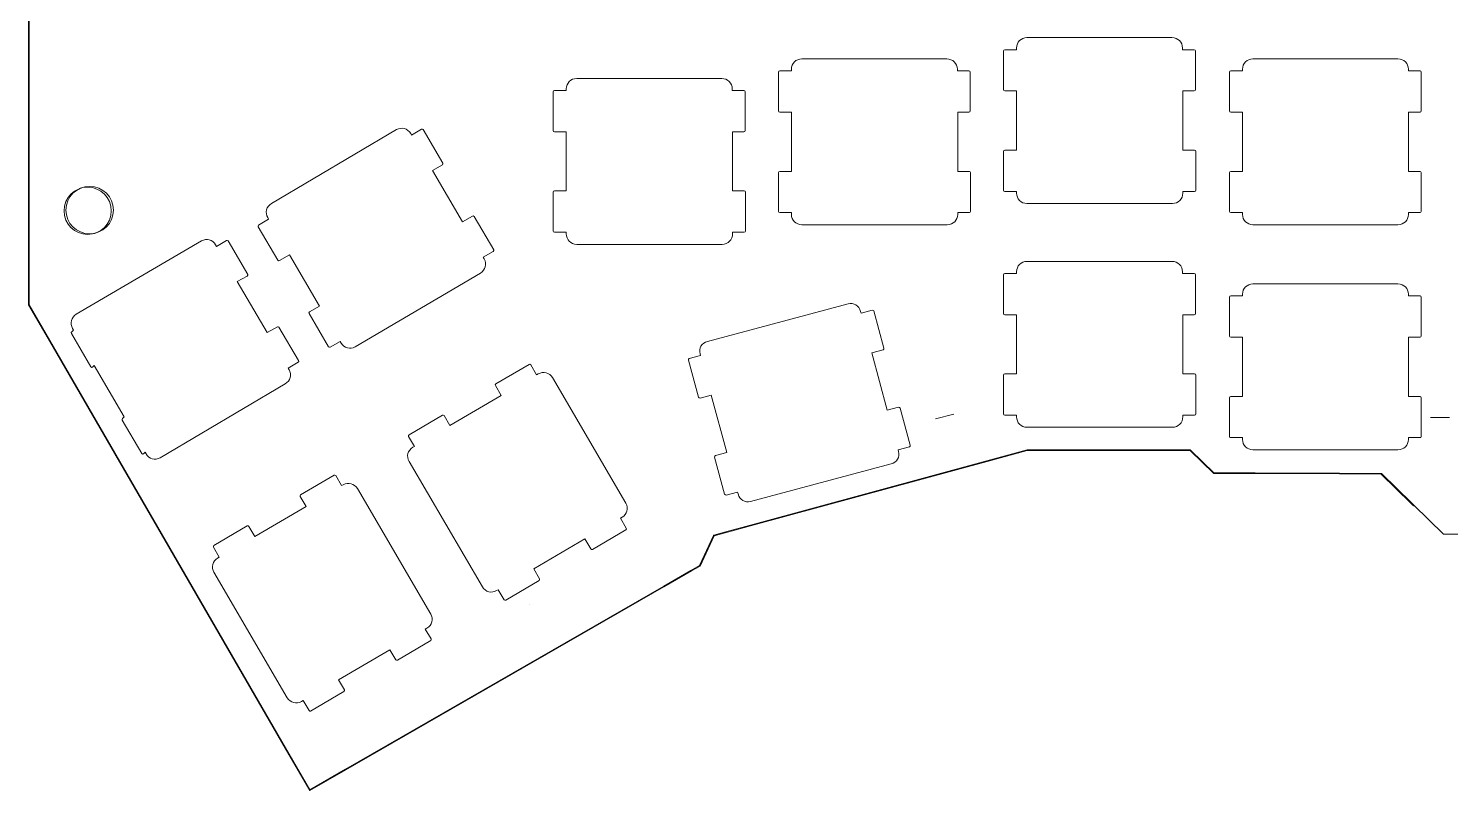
# Model space of a CAD drawing. Header units: millimetres. Extents: x -194 to 290, y 0 to 127.
# Drawn here: x 0 to 120.4, y 0 to 64.5 of the extents above; entities that cross this region are included whole.
import ezdxf

# ---------------------------------------------------------------- set-up
doc = ezdxf.new("R2010")
doc.units = ezdxf.units.MM
doc.header["$MEASUREMENT"] = 0
doc.layers.add('holes', color=7, linetype='Continuous')
doc.layers.add('Layer 1', color=7, linetype='Continuous')

# ---------------------------------------------------------------- blocks, each defined once
blk = doc.blocks.new('block 10')
at = {"layer": 'Layer 1', "color": 250, "lineweight": 9, "true_color": 0x353528}
blk.add_open_spline([(290.22, 21.63), (290.22, 21.63), (123.29, 21.63), (123.29, 21.63), (123.29, 21.63), (123.29, 21.69), (123.29, 21.69), (123.29, 21.69), (119.78, 21.69), (119.78, 21.69), (119.78, 21.69), (117.28, 24.14), (117.28, 24.14), (117.27, 24.13), (117.26, 24.12), (117.25, 24.11), (117.25, 24.11), (117.03, 24.32), (117.03, 24.32), (117.03, 24.32), (114.52, 26.79), (114.52, 26.79), (114.52, 26.79), (110.99, 26.8), (110.99, 26.8), (110.99, 26.8), (103.86, 26.82), (103.86, 26.82), (103.86, 26.82), (101.3, 26.83), (101.3, 26.83), (101.3, 26.83), (100.34, 26.83), (100.34, 26.83), (100.34, 26.83), (98.36, 28.78), (98.36, 28.78), (98.36, 28.78), (84.57, 28.78), (84.57, 28.78), (84.57, 28.78), (81.16, 27.86), (81.16, 27.86), (81.16, 27.86), (61.46, 22.49), (61.46, 22.49), (61.46, 22.49), (59, 21.82), (59, 21.82), (59, 21.82), (58.06, 21.56), (58.06, 21.56), (58.06, 21.56), (56.88, 19), (56.88, 19), (56.88, 19), (56.16, 18.59), (56.16, 18.59), (56.16, 18.59), (53.82, 17.24), (53.82, 17.24), (53.82, 17.24), (26.91, 1.75), (26.91, 1.75), (26.91, 1.75), (23.85, -0.01), (23.85, -0.01), (23.85, -0.01), (22.08, 3.05), (22.08, 3.05), (22.08, 3.05), (1.82, 38.06), (1.82, 38.06), (1.82, 38.06), (0.05, 41.11), (0.05, 41.11), (0.05, 41.11), (0.05, 126.04), (0.05, 126.04), (0.05, 126.04), (243.04, 126.04), (243.04, 126.04), (243.04, 126.04), (245.54, 123.55), (245.54, 123.55), (245.54, 123.55), (248.22, 120.88), (248.22, 120.88), (248.22, 120.88), (250.72, 118.39), (250.72, 118.39), (250.72, 118.39), (282.66, 118.39), (282.66, 118.39), (282.66, 118.39), (285.16, 115.9), (285.16, 115.9), (285.16, 115.9), (287.72, 113.35), (287.72, 113.35), (287.72, 113.35), (290.22, 110.86), (290.22, 110.86), (290.22, 110.86), (290.22, 21.63), (290.22, 21.63)], degree=3, knots=[0, 0, 0, 0, 1, 1, 1, 2, 2, 2, 3, 3, 3, 4, 4, 4, 5, 5, 5, 6, 6, 6, 7, 7, 7, 8, 8, 8, 9, 9, 9, 10, 10, 10, 11, 11, 11, 12, 12, 12, 13, 13, 13, 14, 14, 14, 15, 15, 15, 16, 16, 16, 17, 17, 17, 18, 18, 18, 19, 19, 19, 20, 20, 20, 21, 21, 21, 22, 22, 22, 23, 23, 23, 24, 24, 24, 25, 25, 25, 26, 26, 26, 27, 27, 27, 28, 28, 28, 29, 29, 29, 30, 30, 30, 31, 31, 31, 32, 32, 32, 33, 33, 33, 34, 34, 34, 35, 35, 35, 35], dxfattribs=at)
at = {"layer": 'Layer 1', "lineweight": 0}
blk.add_open_spline([(0.1, 41.12), (0.1, 41.12), (1.86, 38.08), (1.86, 38.08), (1.85, 38.07), (1.83, 38.07), (1.82, 38.06), (1.82, 38.06), (0.05, 41.11), (0.05, 41.11), (0.05, 41.11), (0.05, 126.04), (0.05, 126.04), (0.05, 126.04), (3.58, 126.04), (3.58, 126.04), (3.58, 126.04), (3.58, 126), (3.58, 126), (3.58, 126), (0.1, 126), (0.1, 126), (0.1, 126), (0.1, 41.12), (0.1, 41.12)], degree=3, knots=[0, 0, 0, 0, 1, 1, 1, 2, 2, 2, 3, 3, 3, 4, 4, 4, 5, 5, 5, 6, 6, 6, 7, 7, 7, 8, 8, 8, 8], dxfattribs=at)
blk = doc.blocks.new('block 11')
at = {"layer": 'Layer 1', "lineweight": 0}
blk.add_open_spline([(26.91, 1.75), (26.91, 1.75), (23.85, -0.01), (23.85, -0.01), (23.85, -0.01), (22.08, 3.05), (22.08, 3.05), (22.08, 3.05), (1.82, 38.06), (1.82, 38.06), (1.82, 38.06), (0.05, 41.11), (0.05, 41.11), (0.05, 41.11), (0.05, 44.64), (0.05, 44.64), (0.05, 44.64), (0.1, 44.64), (0.1, 44.64), (0.1, 44.64), (0.1, 41.12), (0.1, 41.12), (0.1, 41.12), (1.86, 38.08), (1.86, 38.08), (1.86, 38.08), (22.12, 3.07), (22.12, 3.07), (22.12, 3.07), (23.87, 0.06), (23.87, 0.06), (23.87, 0.06), (26.88, 1.8), (26.88, 1.8), (26.88, 1.8), (26.9, 1.76), (26.9, 1.76), (26.9, 1.76), (26.91, 1.76), (26.91, 1.75)], degree=3, knots=[0, 0, 0, 0, 1, 1, 1, 2, 2, 2, 3, 3, 3, 4, 4, 4, 5, 5, 5, 6, 6, 6, 7, 7, 7, 8, 8, 8, 9, 9, 9, 10, 10, 10, 11, 11, 11, 12, 12, 12, 13, 13, 13, 13], dxfattribs=at)
blk = doc.blocks.new('block 14')
at = {"layer": 'Layer 1', "lineweight": 0}
blk.add_open_spline([(101.33, 26.88), (101.32, 26.86), (101.31, 26.85), (101.3, 26.83), (101.3, 26.83), (100.34, 26.83), (100.34, 26.83), (100.34, 26.83), (98.36, 28.78), (98.36, 28.78), (98.36, 28.78), (84.57, 28.78), (84.57, 28.78), (84.57, 28.78), (81.16, 27.86), (81.16, 27.86), (81.16, 27.87), (81.15, 27.89), (81.15, 27.9), (81.15, 27.9), (84.56, 28.83), (84.56, 28.83), (84.56, 28.83), (84.56, 28.83), (84.57, 28.83), (84.57, 28.83), (98.36, 28.83), (98.36, 28.83), (98.37, 28.83), (98.38, 28.83), (98.39, 28.82), (98.39, 28.82), (100.36, 26.89), (100.36, 26.89), (100.36, 26.89), (101.33, 26.88), (101.33, 26.88)], degree=3, knots=[0, 0, 0, 0, 1, 1, 1, 2, 2, 2, 3, 3, 3, 4, 4, 4, 5, 5, 5, 6, 6, 6, 7, 7, 7, 8, 8, 8, 9, 9, 9, 10, 10, 10, 11, 11, 11, 12, 12, 12, 12], dxfattribs=at)
blk = doc.blocks.new('block 15')
at = {"layer": 'Layer 1', "lineweight": 0}
blk.add_open_spline([(59, 21.82), (59, 21.82), (58.06, 21.56), (58.06, 21.56), (58.06, 21.56), (56.88, 19), (56.88, 19), (56.88, 19), (56.16, 18.59), (56.16, 18.59), (56.16, 18.59), (53.82, 17.24), (53.82, 17.24), (53.82, 17.24), (26.91, 1.75), (26.91, 1.75), (26.91, 1.75), (23.85, -0.01), (23.85, -0.01), (23.85, -0.01), (22.08, 3.05), (22.08, 3.05), (22.08, 3.05), (22.08, 3.05), (22.09, 3.05), (22.09, 3.05), (22.12, 3.07), (22.12, 3.07), (22.12, 3.07), (23.87, 0.06), (23.87, 0.06), (23.87, 0.06), (26.88, 1.8), (26.88, 1.8), (26.88, 1.8), (53.8, 17.29), (53.8, 17.29), (53.8, 17.29), (56.11, 18.62), (56.11, 18.62), (56.11, 18.62), (56.84, 19.04), (56.84, 19.04), (56.84, 19.04), (58.01, 21.59), (58.01, 21.59), (58.02, 21.6), (58.03, 21.61), (58.05, 21.61), (58.05, 21.61), (58.95, 21.86), (58.95, 21.86), (58.97, 21.85), (58.98, 21.83), (59, 21.82)], degree=3, knots=[0, 0, 0, 0, 1, 1, 1, 2, 2, 2, 3, 3, 3, 4, 4, 4, 5, 5, 5, 6, 6, 6, 7, 7, 7, 8, 8, 8, 9, 9, 9, 10, 10, 10, 11, 11, 11, 12, 12, 12, 13, 13, 13, 14, 14, 14, 15, 15, 15, 16, 16, 16, 17, 17, 17, 18, 18, 18, 18], dxfattribs=at)
blk = doc.blocks.new('block 16')
at = {"layer": 'Layer 1', "lineweight": 0}
blk.add_open_spline([(88.1, 28.83), (88.1, 28.83), (88.1, 28.78), (88.1, 28.78), (88.1, 28.78), (84.57, 28.78), (84.57, 28.78), (84.57, 28.78), (81.16, 27.86), (81.16, 27.86), (81.16, 27.86), (61.46, 22.49), (61.46, 22.49), (61.46, 22.49), (59, 21.82), (59, 21.82), (59, 21.82), (58.06, 21.56), (58.06, 21.56), (58.06, 21.56), (56.88, 19), (56.88, 19), (56.88, 19), (56.16, 18.59), (56.16, 18.59), (56.14, 18.6), (56.13, 18.61), (56.11, 18.62), (56.11, 18.62), (56.84, 19.04), (56.84, 19.04), (56.84, 19.04), (58.01, 21.59), (58.01, 21.59), (58.02, 21.6), (58.03, 21.61), (58.05, 21.61), (58.05, 21.61), (58.95, 21.86), (58.95, 21.86), (58.95, 21.86), (61.45, 22.54), (61.45, 22.54), (61.45, 22.54), (81.15, 27.9), (81.15, 27.9), (81.15, 27.9), (84.56, 28.83), (84.56, 28.83), (84.56, 28.83), (84.56, 28.83), (84.57, 28.83), (84.57, 28.83), (88.1, 28.83), (88.1, 28.83)], degree=3, knots=[0, 0, 0, 0, 1, 1, 1, 2, 2, 2, 3, 3, 3, 4, 4, 4, 5, 5, 5, 6, 6, 6, 7, 7, 7, 8, 8, 8, 9, 9, 9, 10, 10, 10, 11, 11, 11, 12, 12, 12, 13, 13, 13, 14, 14, 14, 15, 15, 15, 16, 16, 16, 17, 17, 17, 18, 18, 18, 18], dxfattribs=at)
blk = doc.blocks.new('block 17')
at = {"layer": 'Layer 1', "lineweight": 0}
blk.add_open_spline([(61.46, 22.49), (61.46, 22.49), (59, 21.82), (59, 21.82), (59, 21.82), (58.06, 21.56), (58.06, 21.56), (58.06, 21.56), (56.88, 19), (56.88, 19), (56.88, 19), (56.16, 18.59), (56.16, 18.59), (56.16, 18.59), (53.82, 17.24), (53.82, 17.24), (53.81, 17.26), (53.81, 17.27), (53.8, 17.29), (53.8, 17.29), (56.11, 18.62), (56.11, 18.62), (56.11, 18.62), (56.84, 19.04), (56.84, 19.04), (56.84, 19.04), (58.01, 21.59), (58.01, 21.59), (58.02, 21.6), (58.03, 21.61), (58.05, 21.61), (58.05, 21.61), (58.95, 21.86), (58.95, 21.86), (58.95, 21.86), (61.45, 22.54), (61.45, 22.54), (61.45, 22.53), (61.46, 22.51), (61.46, 22.49)], degree=3, knots=[0, 0, 0, 0, 1, 1, 1, 2, 2, 2, 3, 3, 3, 4, 4, 4, 5, 5, 5, 6, 6, 6, 7, 7, 7, 8, 8, 8, 9, 9, 9, 10, 10, 10, 11, 11, 11, 12, 12, 12, 13, 13, 13, 13], dxfattribs=at)
blk = doc.blocks.new('block 18')
at = {"layer": 'Layer 1', "lineweight": 0}
blk.add_open_spline([(103.86, 26.88), (103.86, 26.88), (103.86, 26.82), (103.86, 26.82), (103.86, 26.82), (101.3, 26.83), (101.3, 26.83), (101.3, 26.83), (100.34, 26.83), (100.34, 26.83), (100.34, 26.83), (98.36, 28.78), (98.36, 28.78), (98.36, 28.78), (94.83, 28.78), (94.83, 28.78), (94.83, 28.78), (94.83, 28.83), (94.83, 28.83), (94.83, 28.83), (98.36, 28.83), (98.36, 28.83), (98.37, 28.83), (98.38, 28.83), (98.39, 28.82), (98.39, 28.82), (100.36, 26.89), (100.36, 26.89), (100.36, 26.89), (101.33, 26.88), (101.33, 26.88), (101.33, 26.88), (103.86, 26.88), (103.86, 26.88)], degree=3, knots=[0, 0, 0, 0, 1, 1, 1, 2, 2, 2, 3, 3, 3, 4, 4, 4, 5, 5, 5, 6, 6, 6, 7, 7, 7, 8, 8, 8, 9, 9, 9, 10, 10, 10, 11, 11, 11, 11], dxfattribs=at)
blk = doc.blocks.new('block 19')
at = {"layer": 'Layer 1', "lineweight": 0}
blk.add_open_spline([(117.07, 24.36), (117.06, 24.34), (117.04, 24.33), (117.03, 24.32), (117.03, 24.32), (114.52, 26.79), (114.52, 26.79), (114.52, 26.79), (110.99, 26.8), (110.99, 26.8), (110.99, 26.8), (103.86, 26.82), (103.86, 26.82), (103.86, 26.82), (101.3, 26.83), (101.3, 26.83), (101.3, 26.83), (100.34, 26.83), (100.34, 26.83), (100.34, 26.83), (98.36, 28.78), (98.36, 28.78), (98.36, 28.78), (97.4, 28.78), (97.4, 28.78), (97.41, 28.8), (97.42, 28.82), (97.43, 28.83), (97.43, 28.83), (98.36, 28.83), (98.36, 28.83), (98.37, 28.83), (98.38, 28.83), (98.39, 28.82), (98.39, 28.82), (100.36, 26.89), (100.36, 26.89), (100.36, 26.89), (101.33, 26.88), (101.33, 26.88), (101.33, 26.88), (103.86, 26.88), (103.86, 26.88), (103.86, 26.88), (110.99, 26.85), (110.99, 26.85), (110.99, 26.85), (114.52, 26.84), (114.52, 26.84), (114.53, 26.84), (114.54, 26.84), (114.55, 26.83), (114.55, 26.83), (117.07, 24.36), (117.07, 24.36)], degree=3, knots=[0, 0, 0, 0, 1, 1, 1, 2, 2, 2, 3, 3, 3, 4, 4, 4, 5, 5, 5, 6, 6, 6, 7, 7, 7, 8, 8, 8, 9, 9, 9, 10, 10, 10, 11, 11, 11, 12, 12, 12, 13, 13, 13, 14, 14, 14, 15, 15, 15, 16, 16, 16, 17, 17, 17, 18, 18, 18, 18], dxfattribs=at)
blk = doc.blocks.new('block 20')
at = {"layer": 'Layer 1', "lineweight": 0}
blk.add_open_spline([(117.28, 24.14), (117.27, 24.13), (117.26, 24.12), (117.25, 24.11), (117.25, 24.11), (117.03, 24.32), (117.03, 24.32), (117.03, 24.32), (114.52, 26.79), (114.52, 26.79), (114.52, 26.79), (110.99, 26.8), (110.99, 26.8), (110.99, 26.8), (110.99, 26.85), (110.99, 26.85), (110.99, 26.85), (114.52, 26.84), (114.52, 26.84), (114.53, 26.84), (114.54, 26.84), (114.55, 26.83), (114.55, 26.83), (117.07, 24.36), (117.07, 24.36), (117.07, 24.36), (117.28, 24.14), (117.28, 24.14)], degree=3, knots=[0, 0, 0, 0, 1, 1, 1, 2, 2, 2, 3, 3, 3, 4, 4, 4, 5, 5, 5, 6, 6, 6, 7, 7, 7, 8, 8, 8, 9, 9, 9, 9], dxfattribs=at)
blk = doc.blocks.new('block 7')
at = {"layer": 'Layer 1'}
for name in ['block 10', 'block 11', 'block 16', 'block 14', 'block 18', 'block 19', 'block 20', 'block 15', 'block 17']:
    blk.add_blockref(name, (0, 0), dxfattribs=at)
blk = doc.blocks.new('block 30')
at = {"layer": 'holes', "lineweight": 0}
blk.add_open_spline([(5.06, 51.07), (6.16, 51.07), (7.06, 50.17), (7.06, 49.07), (7.06, 47.96), (6.16, 47.07), (5.06, 47.07), (3.96, 47.07), (3.06, 47.96), (3.06, 49.07), (3.06, 50.17), (3.96, 51.07), (5.06, 51.07)], degree=3, knots=[0, 0, 0, 0, 1, 1, 1, 2, 2, 2, 3, 3, 3, 4, 4, 4, 4], dxfattribs=at)
blk = doc.blocks.new('block 32')
at = {"layer": 'holes', "lineweight": 0}
blk.add_lwpolyline([(42.42, 15.73), (42.42, 15.73)], dxfattribs=at)
blk = doc.blocks.new('block 33')
at = {"layer": 'holes', "lineweight": 0}
blk.add_lwpolyline([(78.35, 31.86), (76.81, 31.45)], dxfattribs=at)
blk = doc.blocks.new('block 34')
at = {"layer": 'holes', "lineweight": 0}
blk.add_lwpolyline([(120.28, 31.58), (118.68, 31.58)], dxfattribs=at)
blk = doc.blocks.new('block 24')
at = {"layer": 'holes'}
for name in ['block 30', 'block 33', 'block 34', 'block 32']:
    blk.add_blockref(name, (0, 0), dxfattribs=at)
blk = doc.blocks.new('block 48')
at = {"layer": 'holes', "color": 7, "lineweight": 9, "true_color": 0xffffff}
blk.add_open_spline([(5.23, 51.14), (6.34, 51.14), (7.24, 50.24), (7.24, 49.13), (7.24, 48.02), (6.34, 47.12), (5.23, 47.12), (4.12, 47.12), (3.22, 48.02), (3.22, 49.13), (3.22, 50.24), (4.12, 51.14), (5.23, 51.14)], degree=3, knots=[0, 0, 0, 0, 1, 1, 1, 2, 2, 2, 3, 3, 3, 4, 4, 4, 4], dxfattribs=at)
blk = doc.blocks.new('block 40')
at = {"layer": 'holes', "color": 7, "lineweight": 9, "true_color": 0xffffff}
for points, knots in [([(97.73, 59.22), (97.73, 59.22), (97.73, 54.21), (97.73, 54.21), (97.73, 54.21), (98.72, 54.21), (98.72, 54.21), (98.79, 54.21), (98.82, 54.17), (98.82, 54.1), (98.82, 54.1), (98.82, 50.82), (98.82, 50.82), (98.82, 50.75), (98.79, 50.71), (98.72, 50.71), (98.72, 50.71), (97.73, 50.71), (97.73, 50.71), (97.73, 50.71), (97.73, 50.57), (97.73, 50.57), (97.73, 50.08), (97.34, 49.69), (96.85, 49.69), (96.85, 49.69), (84.54, 49.69), (84.54, 49.69), (84.04, 49.69), (83.66, 50.08), (83.66, 50.57), (83.66, 50.57), (83.66, 50.71), (83.66, 50.71), (83.66, 50.71), (82.67, 50.71), (82.67, 50.71), (82.6, 50.71), (82.56, 50.75), (82.56, 50.82), (82.56, 50.82), (82.56, 54.1), (82.56, 54.1), (82.56, 54.17), (82.6, 54.21), (82.67, 54.21), (82.67, 54.21), (83.66, 54.21), (83.66, 54.21), (83.66, 54.21), (83.66, 59.22), (83.66, 59.22), (83.66, 59.22), (82.67, 59.22), (82.67, 59.22), (82.6, 59.22), (82.56, 59.25), (82.56, 59.32), (82.56, 59.32), (82.56, 62.6), (82.56, 62.6), (82.56, 62.67), (82.6, 62.71), (82.67, 62.71), (82.67, 62.71), (83.66, 62.71), (83.66, 62.71), (83.66, 62.71), (83.66, 62.85), (83.66, 62.85), (83.66, 63.34), (84.04, 63.73), (84.54, 63.73), (84.54, 63.73), (96.81, 63.73), (96.81, 63.73), (97.31, 63.73), (97.7, 63.34), (97.7, 62.85), (97.7, 62.85), (97.7, 62.71), (97.7, 62.71), (97.7, 62.71), (98.68, 62.71), (98.68, 62.71), (98.75, 62.71), (98.79, 62.67), (98.79, 62.6), (98.79, 62.6), (98.79, 59.32), (98.79, 59.32), (98.79, 59.25), (98.75, 59.22), (98.68, 59.22), (98.68, 59.22), (97.73, 59.22), (97.73, 59.22)], [0, 0, 0, 0, 1, 1, 1, 2, 2, 2, 3, 3, 3, 4, 4, 4, 5, 5, 5, 6, 6, 6, 7, 7, 7, 8, 8, 8, 9, 9, 9, 10, 10, 10, 11, 11, 11, 12, 12, 12, 13, 13, 13, 14, 14, 14, 15, 15, 15, 16, 16, 16, 17, 17, 17, 18, 18, 18, 19, 19, 19, 20, 20, 20, 21, 21, 21, 22, 22, 22, 23, 23, 23, 24, 24, 24, 25, 25, 25, 26, 26, 26, 27, 27, 27, 28, 28, 28, 29, 29, 29, 30, 30, 30, 31, 31, 31, 32, 32, 32, 32]), ([(78.68, 57.42), (78.68, 57.42), (78.68, 52.41), (78.68, 52.41), (78.68, 52.41), (79.67, 52.41), (79.67, 52.41), (79.74, 52.41), (79.77, 52.37), (79.77, 52.3), (79.77, 52.3), (79.77, 49.02), (79.77, 49.02), (79.77, 48.95), (79.74, 48.92), (79.67, 48.92), (79.67, 48.92), (78.68, 48.92), (78.68, 48.92), (78.68, 48.92), (78.68, 48.77), (78.68, 48.77), (78.68, 48.28), (78.29, 47.89), (77.8, 47.89), (77.8, 47.89), (65.49, 47.89), (65.49, 47.89), (64.99, 47.89), (64.61, 48.28), (64.61, 48.77), (64.61, 48.77), (64.61, 48.92), (64.61, 48.92), (64.61, 48.92), (63.62, 48.92), (63.62, 48.92), (63.55, 48.92), (63.51, 48.95), (63.51, 49.02), (63.51, 49.02), (63.51, 52.3), (63.51, 52.3), (63.51, 52.37), (63.55, 52.41), (63.62, 52.41), (63.62, 52.41), (64.61, 52.41), (64.61, 52.41), (64.61, 52.41), (64.61, 57.42), (64.61, 57.42), (64.61, 57.42), (63.62, 57.42), (63.62, 57.42), (63.55, 57.42), (63.51, 57.45), (63.51, 57.52), (63.51, 57.52), (63.51, 60.8), (63.51, 60.8), (63.51, 60.87), (63.55, 60.91), (63.62, 60.91), (63.62, 60.91), (64.61, 60.91), (64.61, 60.91), (64.61, 60.91), (64.61, 61.05), (64.61, 61.05), (64.61, 61.54), (64.99, 61.93), (65.49, 61.93), (65.49, 61.93), (77.76, 61.93), (77.76, 61.93), (78.26, 61.93), (78.65, 61.54), (78.65, 61.05), (78.65, 61.05), (78.65, 60.91), (78.65, 60.91), (78.65, 60.91), (79.63, 60.91), (79.63, 60.91), (79.7, 60.91), (79.74, 60.87), (79.74, 60.8), (79.74, 60.8), (79.74, 57.52), (79.74, 57.52), (79.74, 57.45), (79.7, 57.42), (79.63, 57.42), (79.63, 57.42), (78.68, 57.42), (78.68, 57.42)], [0, 0, 0, 0, 1, 1, 1, 2, 2, 2, 3, 3, 3, 4, 4, 4, 5, 5, 5, 6, 6, 6, 7, 7, 7, 8, 8, 8, 9, 9, 9, 10, 10, 10, 11, 11, 11, 12, 12, 12, 13, 13, 13, 14, 14, 14, 15, 15, 15, 16, 16, 16, 17, 17, 17, 18, 18, 18, 19, 19, 19, 20, 20, 20, 21, 21, 21, 22, 22, 22, 23, 23, 23, 24, 24, 24, 25, 25, 25, 26, 26, 26, 27, 27, 27, 28, 28, 28, 29, 29, 29, 30, 30, 30, 31, 31, 31, 32, 32, 32, 32]), ([(116.82, 57.42), (116.82, 57.42), (116.82, 52.41), (116.82, 52.41), (116.82, 52.41), (117.8, 52.41), (117.8, 52.41), (117.87, 52.41), (117.91, 52.37), (117.91, 52.3), (117.91, 52.3), (117.91, 49.02), (117.91, 49.02), (117.91, 48.95), (117.87, 48.92), (117.8, 48.92), (117.8, 48.92), (116.82, 48.92), (116.82, 48.92), (116.82, 48.92), (116.82, 48.77), (116.82, 48.77), (116.82, 48.28), (116.43, 47.89), (115.93, 47.89), (115.93, 47.89), (103.66, 47.89), (103.66, 47.89), (103.16, 47.89), (102.78, 48.28), (102.78, 48.77), (102.78, 48.77), (102.78, 48.92), (102.78, 48.92), (102.78, 48.92), (101.79, 48.92), (101.79, 48.92), (101.72, 48.92), (101.68, 48.95), (101.68, 49.02), (101.68, 49.02), (101.68, 52.3), (101.68, 52.3), (101.68, 52.37), (101.72, 52.41), (101.79, 52.41), (101.79, 52.41), (102.78, 52.41), (102.78, 52.41), (102.78, 52.41), (102.78, 57.42), (102.78, 57.42), (102.78, 57.42), (101.79, 57.42), (101.79, 57.42), (101.72, 57.42), (101.68, 57.45), (101.68, 57.52), (101.68, 57.52), (101.68, 60.8), (101.68, 60.8), (101.68, 60.87), (101.72, 60.91), (101.79, 60.91), (101.79, 60.91), (102.78, 60.91), (102.78, 60.91), (102.78, 60.91), (102.78, 61.05), (102.78, 61.05), (102.78, 61.54), (103.16, 61.93), (103.66, 61.93), (103.66, 61.93), (115.93, 61.93), (115.93, 61.93), (116.43, 61.93), (116.82, 61.54), (116.82, 61.05), (116.82, 61.05), (116.82, 60.91), (116.82, 60.91), (116.82, 60.91), (117.8, 60.91), (117.8, 60.91), (117.87, 60.91), (117.91, 60.87), (117.91, 60.8), (117.91, 60.8), (117.91, 57.52), (117.91, 57.52), (117.91, 57.45), (117.87, 57.42), (117.8, 57.42), (117.8, 57.42), (116.82, 57.42), (116.82, 57.42)], [0, 0, 0, 0, 1, 1, 1, 2, 2, 2, 3, 3, 3, 4, 4, 4, 5, 5, 5, 6, 6, 6, 7, 7, 7, 8, 8, 8, 9, 9, 9, 10, 10, 10, 11, 11, 11, 12, 12, 12, 13, 13, 13, 14, 14, 14, 15, 15, 15, 16, 16, 16, 17, 17, 17, 18, 18, 18, 19, 19, 19, 20, 20, 20, 21, 21, 21, 22, 22, 22, 23, 23, 23, 24, 24, 24, 25, 25, 25, 26, 26, 26, 27, 27, 27, 28, 28, 28, 29, 29, 29, 30, 30, 30, 31, 31, 31, 32, 32, 32, 32]), ([(59.63, 55.76), (59.63, 55.76), (59.63, 50.75), (59.63, 50.75), (59.63, 50.75), (60.62, 50.75), (60.62, 50.75), (60.69, 50.75), (60.72, 50.71), (60.72, 50.64), (60.72, 50.64), (60.72, 47.36), (60.72, 47.36), (60.72, 47.29), (60.69, 47.26), (60.62, 47.26), (60.62, 47.26), (59.63, 47.26), (59.63, 47.26), (59.63, 47.26), (59.63, 47.12), (59.63, 47.12), (59.63, 46.62), (59.24, 46.23), (58.75, 46.23), (58.75, 46.23), (46.44, 46.23), (46.44, 46.23), (45.94, 46.23), (45.56, 46.62), (45.56, 47.12), (45.56, 47.12), (45.56, 47.26), (45.56, 47.26), (45.56, 47.26), (44.57, 47.26), (44.57, 47.26), (44.5, 47.26), (44.46, 47.29), (44.46, 47.36), (44.46, 47.36), (44.46, 50.64), (44.46, 50.64), (44.46, 50.71), (44.5, 50.75), (44.57, 50.75), (44.57, 50.75), (45.56, 50.75), (45.56, 50.75), (45.56, 50.75), (45.56, 55.76), (45.56, 55.76), (45.56, 55.76), (44.57, 55.76), (44.57, 55.76), (44.5, 55.76), (44.46, 55.79), (44.46, 55.87), (44.46, 55.87), (44.46, 59.15), (44.46, 59.15), (44.46, 59.22), (44.5, 59.25), (44.57, 59.25), (44.57, 59.25), (45.56, 59.25), (45.56, 59.25), (45.56, 59.25), (45.56, 59.39), (45.56, 59.39), (45.56, 59.89), (45.94, 60.27), (46.44, 60.27), (46.44, 60.27), (58.71, 60.27), (58.71, 60.27), (59.21, 60.27), (59.6, 59.89), (59.6, 59.39), (59.6, 59.39), (59.6, 59.25), (59.6, 59.25), (59.6, 59.25), (60.58, 59.25), (60.58, 59.25), (60.65, 59.25), (60.69, 59.22), (60.69, 59.15), (60.69, 59.15), (60.69, 55.87), (60.69, 55.87), (60.69, 55.79), (60.65, 55.76), (60.58, 55.76), (60.58, 55.76), (59.63, 55.76), (59.63, 55.76)], [0, 0, 0, 0, 1, 1, 1, 2, 2, 2, 3, 3, 3, 4, 4, 4, 5, 5, 5, 6, 6, 6, 7, 7, 7, 8, 8, 8, 9, 9, 9, 10, 10, 10, 11, 11, 11, 12, 12, 12, 13, 13, 13, 14, 14, 14, 15, 15, 15, 16, 16, 16, 17, 17, 17, 18, 18, 18, 19, 19, 19, 20, 20, 20, 21, 21, 21, 22, 22, 22, 23, 23, 23, 24, 24, 24, 25, 25, 25, 26, 26, 26, 27, 27, 27, 28, 28, 28, 29, 29, 29, 30, 30, 30, 31, 31, 31, 32, 32, 32, 32]), ([(34.23, 52.48), (34.23, 52.48), (36.77, 48.14), (36.77, 48.14), (36.77, 48.14), (37.62, 48.63), (37.62, 48.63), (37.65, 48.67), (37.72, 48.63), (37.76, 48.6), (37.76, 48.6), (39.42, 45.78), (39.42, 45.78), (39.45, 45.74), (39.42, 45.67), (39.38, 45.63), (39.38, 45.63), (38.53, 45.14), (38.53, 45.14), (38.53, 45.14), (38.61, 45), (38.61, 45), (38.85, 44.58), (38.71, 44.05), (38.29, 43.8), (38.29, 43.8), (27.7, 37.56), (27.7, 37.56), (27.28, 37.31), (26.75, 37.45), (26.51, 37.87), (26.51, 37.87), (26.43, 38.01), (26.43, 38.01), (26.43, 38.01), (25.59, 37.52), (25.59, 37.52), (25.55, 37.49), (25.48, 37.52), (25.45, 37.56), (25.45, 37.56), (23.79, 40.38), (23.79, 40.38), (23.75, 40.41), (23.79, 40.48), (23.82, 40.52), (23.82, 40.52), (24.67, 41.01), (24.67, 41.01), (24.67, 41.01), (22.13, 45.35), (22.13, 45.35), (22.13, 45.35), (21.28, 44.86), (21.28, 44.86), (21.25, 44.82), (21.18, 44.86), (21.14, 44.89), (21.14, 44.89), (19.48, 47.72), (19.48, 47.72), (19.45, 47.75), (19.48, 47.82), (19.52, 47.86), (19.52, 47.86), (20.37, 48.35), (20.37, 48.35), (20.37, 48.35), (20.3, 48.49), (20.3, 48.49), (20.05, 48.92), (20.19, 49.44), (20.61, 49.69), (20.61, 49.69), (31.2, 55.94), (31.2, 55.94), (31.62, 56.18), (32.15, 56.04), (32.4, 55.62), (32.4, 55.62), (32.47, 55.48), (32.47, 55.48), (32.47, 55.48), (33.31, 55.97), (33.31, 55.97), (33.35, 56.01), (33.42, 55.97), (33.45, 55.94), (33.45, 55.94), (35.11, 53.11), (35.11, 53.11), (35.15, 53.08), (35.11, 53.01), (35.08, 52.97), (35.08, 52.97), (34.23, 52.48), (34.23, 52.48)], [0, 0, 0, 0, 1, 1, 1, 2, 2, 2, 3, 3, 3, 4, 4, 4, 5, 5, 5, 6, 6, 6, 7, 7, 7, 8, 8, 8, 9, 9, 9, 10, 10, 10, 11, 11, 11, 12, 12, 12, 13, 13, 13, 14, 14, 14, 15, 15, 15, 16, 16, 16, 17, 17, 17, 18, 18, 18, 19, 19, 19, 20, 20, 20, 21, 21, 21, 22, 22, 22, 23, 23, 23, 24, 24, 24, 25, 25, 25, 26, 26, 26, 27, 27, 27, 28, 28, 28, 29, 29, 29, 30, 30, 30, 31, 31, 31, 32, 32, 32, 32]), ([(17.72, 43.09), (17.72, 43.09), (20.26, 38.76), (20.26, 38.76), (20.26, 38.76), (21.11, 39.25), (21.11, 39.25), (21.14, 39.28), (21.21, 39.25), (21.25, 39.21), (21.25, 39.21), (22.91, 36.39), (22.91, 36.39), (22.94, 36.36), (22.91, 36.29), (22.87, 36.25), (22.87, 36.25), (22.02, 35.76), (22.02, 35.76), (22.02, 35.76), (22.1, 35.62), (22.1, 35.62), (22.34, 35.19), (22.2, 34.66), (21.78, 34.42), (21.78, 34.42), (11.19, 28.17), (11.19, 28.17), (10.77, 27.93), (10.24, 28.07), (10, 28.49), (10, 28.49), (9.92, 28.63), (9.92, 28.63), (9.92, 28.63), (9.78, 28.49), (9.78, 28.49), (9.75, 28.45), (9.68, 28.49), (9.64, 28.52), (9.64, 28.52), (7.98, 31.35), (7.98, 31.35), (7.95, 31.38), (7.98, 31.45), (8.02, 31.49), (8.02, 31.49), (8.16, 31.63), (8.16, 31.63), (8.16, 31.63), (5.62, 35.97), (5.62, 35.97), (5.62, 35.97), (5.48, 35.83), (5.48, 35.83), (5.44, 35.79), (5.37, 35.83), (5.34, 35.86), (5.34, 35.86), (3.68, 38.68), (3.68, 38.68), (3.65, 38.72), (3.68, 38.79), (3.72, 38.83), (3.72, 38.83), (3.86, 38.97), (3.86, 38.97), (3.86, 38.97), (3.79, 39.11), (3.79, 39.11), (3.54, 39.53), (3.68, 40.06), (4.1, 40.31), (4.1, 40.31), (14.69, 46.52), (14.69, 46.52), (15.11, 46.76), (15.64, 46.62), (15.89, 46.2), (15.89, 46.2), (15.96, 46.06), (15.96, 46.06), (15.96, 46.06), (16.8, 46.55), (16.8, 46.55), (16.84, 46.59), (16.91, 46.55), (16.94, 46.52), (16.94, 46.52), (18.6, 43.69), (18.6, 43.69), (18.64, 43.66), (18.6, 43.59), (18.57, 43.55), (18.57, 43.55), (17.72, 43.09), (17.72, 43.09)], [0, 0, 0, 0, 1, 1, 1, 2, 2, 2, 3, 3, 3, 4, 4, 4, 5, 5, 5, 6, 6, 6, 7, 7, 7, 8, 8, 8, 9, 9, 9, 10, 10, 10, 11, 11, 11, 12, 12, 12, 13, 13, 13, 14, 14, 14, 15, 15, 15, 16, 16, 16, 17, 17, 17, 18, 18, 18, 19, 19, 19, 20, 20, 20, 21, 21, 21, 22, 22, 22, 23, 23, 23, 24, 24, 24, 25, 25, 25, 26, 26, 26, 27, 27, 27, 28, 28, 28, 29, 29, 29, 30, 30, 30, 31, 31, 31, 32, 32, 32, 32]), ([(97.73, 40.27), (97.73, 40.27), (97.73, 35.26), (97.73, 35.26), (97.73, 35.26), (98.72, 35.26), (98.72, 35.26), (98.79, 35.26), (98.82, 35.23), (98.82, 35.16), (98.82, 35.16), (98.82, 31.88), (98.82, 31.88), (98.82, 31.81), (98.79, 31.77), (98.72, 31.77), (98.72, 31.77), (97.73, 31.77), (97.73, 31.77), (97.73, 31.77), (97.73, 31.63), (97.73, 31.63), (97.73, 31.14), (97.34, 30.75), (96.85, 30.75), (96.85, 30.75), (84.54, 30.75), (84.54, 30.75), (84.04, 30.75), (83.66, 31.14), (83.66, 31.63), (83.66, 31.63), (83.66, 31.77), (83.66, 31.77), (83.66, 31.77), (82.67, 31.77), (82.67, 31.77), (82.6, 31.77), (82.56, 31.81), (82.56, 31.88), (82.56, 31.88), (82.56, 35.16), (82.56, 35.16), (82.56, 35.23), (82.6, 35.26), (82.67, 35.26), (82.67, 35.26), (83.66, 35.26), (83.66, 35.26), (83.66, 35.26), (83.66, 40.27), (83.66, 40.27), (83.66, 40.27), (82.67, 40.27), (82.67, 40.27), (82.6, 40.27), (82.56, 40.31), (82.56, 40.38), (82.56, 40.38), (82.56, 43.66), (82.56, 43.66), (82.56, 43.73), (82.6, 43.76), (82.67, 43.76), (82.67, 43.76), (83.66, 43.76), (83.66, 43.76), (83.66, 43.76), (83.66, 43.91), (83.66, 43.91), (83.66, 44.4), (84.04, 44.79), (84.54, 44.79), (84.54, 44.79), (96.81, 44.79), (96.81, 44.79), (97.31, 44.79), (97.7, 44.4), (97.7, 43.91), (97.7, 43.91), (97.7, 43.76), (97.7, 43.76), (97.7, 43.76), (98.68, 43.76), (98.68, 43.76), (98.75, 43.76), (98.79, 43.73), (98.79, 43.66), (98.79, 43.66), (98.79, 40.38), (98.79, 40.38), (98.79, 40.31), (98.75, 40.27), (98.68, 40.27), (98.68, 40.27), (97.73, 40.27), (97.73, 40.27)], [0, 0, 0, 0, 1, 1, 1, 2, 2, 2, 3, 3, 3, 4, 4, 4, 5, 5, 5, 6, 6, 6, 7, 7, 7, 8, 8, 8, 9, 9, 9, 10, 10, 10, 11, 11, 11, 12, 12, 12, 13, 13, 13, 14, 14, 14, 15, 15, 15, 16, 16, 16, 17, 17, 17, 18, 18, 18, 19, 19, 19, 20, 20, 20, 21, 21, 21, 22, 22, 22, 23, 23, 23, 24, 24, 24, 25, 25, 25, 26, 26, 26, 27, 27, 27, 28, 28, 28, 29, 29, 29, 30, 30, 30, 31, 31, 31, 32, 32, 32, 32]), ([(116.82, 38.37), (116.82, 38.37), (116.82, 33.36), (116.82, 33.36), (116.82, 33.36), (117.8, 33.36), (117.8, 33.36), (117.87, 33.36), (117.91, 33.32), (117.91, 33.25), (117.91, 33.25), (117.91, 29.97), (117.91, 29.97), (117.91, 29.9), (117.87, 29.87), (117.8, 29.87), (117.8, 29.87), (116.82, 29.87), (116.82, 29.87), (116.82, 29.87), (116.82, 29.72), (116.82, 29.72), (116.82, 29.23), (116.43, 28.84), (115.93, 28.84), (115.93, 28.84), (103.66, 28.84), (103.66, 28.84), (103.16, 28.84), (102.78, 29.23), (102.78, 29.72), (102.78, 29.72), (102.78, 29.87), (102.78, 29.87), (102.78, 29.87), (101.79, 29.87), (101.79, 29.87), (101.72, 29.87), (101.68, 29.9), (101.68, 29.97), (101.68, 29.97), (101.68, 33.25), (101.68, 33.25), (101.68, 33.32), (101.72, 33.36), (101.79, 33.36), (101.79, 33.36), (102.78, 33.36), (102.78, 33.36), (102.78, 33.36), (102.78, 38.37), (102.78, 38.37), (102.78, 38.37), (101.79, 38.37), (101.79, 38.37), (101.72, 38.37), (101.68, 38.4), (101.68, 38.47), (101.68, 38.47), (101.68, 41.75), (101.68, 41.75), (101.68, 41.82), (101.72, 41.86), (101.79, 41.86), (101.79, 41.86), (102.78, 41.86), (102.78, 41.86), (102.78, 41.86), (102.78, 42), (102.78, 42), (102.78, 42.49), (103.16, 42.88), (103.66, 42.88), (103.66, 42.88), (115.93, 42.88), (115.93, 42.88), (116.43, 42.88), (116.82, 42.49), (116.82, 42), (116.82, 42), (116.82, 41.86), (116.82, 41.86), (116.82, 41.86), (117.8, 41.86), (117.8, 41.86), (117.87, 41.86), (117.91, 41.82), (117.91, 41.75), (117.91, 41.75), (117.91, 38.47), (117.91, 38.47), (117.91, 38.4), (117.87, 38.37), (117.8, 38.37), (117.8, 38.37), (116.82, 38.37), (116.82, 38.37), (116.82, 38.37), (116.82, 38.37), (116.82, 38.37)], [0, 0, 0, 0, 1, 1, 1, 2, 2, 2, 3, 3, 3, 4, 4, 4, 5, 5, 5, 6, 6, 6, 7, 7, 7, 8, 8, 8, 9, 9, 9, 10, 10, 10, 11, 11, 11, 12, 12, 12, 13, 13, 13, 14, 14, 14, 15, 15, 15, 16, 16, 16, 17, 17, 17, 18, 18, 18, 19, 19, 19, 20, 20, 20, 21, 21, 21, 22, 22, 22, 23, 23, 23, 24, 24, 24, 25, 25, 25, 26, 26, 26, 27, 27, 27, 28, 28, 28, 29, 29, 29, 30, 30, 30, 31, 31, 31, 32, 32, 32, 33, 33, 33, 33]), ([(71.41, 37.06), (71.41, 37.06), (72.72, 32.19), (72.72, 32.19), (72.72, 32.19), (73.67, 32.44), (73.67, 32.44), (73.74, 32.44), (73.78, 32.44), (73.81, 32.37), (73.81, 32.37), (74.66, 29.23), (74.66, 29.23), (74.66, 29.16), (74.66, 29.12), (74.59, 29.09), (74.59, 29.09), (73.64, 28.84), (73.64, 28.84), (73.64, 28.84), (73.67, 28.7), (73.67, 28.7), (73.81, 28.24), (73.53, 27.75), (73.04, 27.64), (73.04, 27.64), (61.15, 24.47), (61.15, 24.47), (60.69, 24.33), (60.2, 24.61), (60.09, 25.1), (60.09, 25.1), (60.05, 25.24), (60.05, 25.24), (60.05, 25.24), (59.1, 25), (59.1, 25), (59.03, 25), (59, 25.03), (58.96, 25.07), (58.96, 25.07), (58.11, 28.21), (58.11, 28.21), (58.11, 28.28), (58.15, 28.31), (58.18, 28.35), (58.18, 28.35), (59.14, 28.6), (59.14, 28.6), (59.14, 28.6), (57.83, 33.46), (57.83, 33.46), (57.83, 33.46), (56.88, 33.22), (56.88, 33.22), (56.81, 33.22), (56.77, 33.22), (56.74, 33.29), (56.74, 33.29), (55.89, 36.43), (55.89, 36.43), (55.89, 36.5), (55.93, 36.53), (55.96, 36.57), (55.96, 36.57), (56.91, 36.82), (56.91, 36.82), (56.91, 36.82), (56.88, 36.96), (56.88, 36.96), (56.74, 37.41), (57.02, 37.91), (57.51, 38.01), (57.51, 38.01), (69.4, 41.19), (69.4, 41.19), (69.86, 41.33), (70.36, 41.05), (70.46, 40.55), (70.46, 40.55), (70.5, 40.41), (70.5, 40.41), (70.5, 40.41), (71.45, 40.66), (71.45, 40.66), (71.52, 40.66), (71.55, 40.63), (71.59, 40.59), (71.59, 40.59), (72.44, 37.45), (72.44, 37.45), (72.44, 37.38), (72.44, 37.34), (72.37, 37.31), (72.37, 37.31), (71.41, 37.06), (71.41, 37.06)], [0, 0, 0, 0, 1, 1, 1, 2, 2, 2, 3, 3, 3, 4, 4, 4, 5, 5, 5, 6, 6, 6, 7, 7, 7, 8, 8, 8, 9, 9, 9, 10, 10, 10, 11, 11, 11, 12, 12, 12, 13, 13, 13, 14, 14, 14, 15, 15, 15, 16, 16, 16, 17, 17, 17, 18, 18, 18, 19, 19, 19, 20, 20, 20, 21, 21, 21, 22, 22, 22, 23, 23, 23, 24, 24, 24, 25, 25, 25, 26, 26, 26, 27, 27, 27, 28, 28, 28, 29, 29, 29, 30, 30, 30, 31, 31, 31, 32, 32, 32, 32]), ([(47.14, 21.29), (47.14, 21.29), (42.8, 18.75), (42.8, 18.75), (42.8, 18.75), (43.3, 17.91), (43.3, 17.91), (43.33, 17.87), (43.3, 17.8), (43.26, 17.77), (43.26, 17.77), (40.44, 16.11), (40.44, 16.11), (40.4, 16.07), (40.33, 16.11), (40.3, 16.14), (40.3, 16.14), (39.8, 16.99), (39.8, 16.99), (39.8, 16.99), (39.66, 16.92), (39.66, 16.92), (39.24, 16.67), (38.71, 16.81), (38.46, 17.24), (38.46, 17.24), (32.26, 27.85), (32.26, 27.85), (32.01, 28.28), (32.15, 28.81), (32.57, 29.05), (32.57, 29.05), (32.71, 29.12), (32.71, 29.12), (32.71, 29.12), (32.22, 29.97), (32.22, 29.97), (32.18, 30.01), (32.22, 30.08), (32.26, 30.11), (32.26, 30.11), (35.08, 31.77), (35.08, 31.77), (35.11, 31.81), (35.18, 31.77), (35.22, 31.74), (35.22, 31.74), (35.71, 30.89), (35.71, 30.89), (35.71, 30.89), (40.05, 33.43), (40.05, 33.43), (40.05, 33.43), (39.56, 34.28), (39.56, 34.28), (39.52, 34.31), (39.56, 34.38), (39.59, 34.42), (39.59, 34.42), (42.42, 36.07), (42.42, 36.07), (42.45, 36.11), (42.52, 36.07), (42.56, 36.04), (42.56, 36.04), (43.05, 35.19), (43.05, 35.19), (43.05, 35.19), (43.19, 35.26), (43.19, 35.26), (43.61, 35.51), (44.14, 35.37), (44.39, 34.95), (44.39, 34.95), (50.6, 24.33), (50.6, 24.33), (50.85, 23.9), (50.71, 23.37), (50.28, 23.13), (50.28, 23.13), (50.14, 23.06), (50.14, 23.06), (50.14, 23.06), (50.64, 22.21), (50.64, 22.21), (50.67, 22.17), (50.64, 22.1), (50.6, 22.07), (50.6, 22.07), (47.78, 20.41), (47.78, 20.41), (47.74, 20.38), (47.67, 20.41), (47.64, 20.45), (47.64, 20.45), (47.14, 21.29), (47.14, 21.29)], [0, 0, 0, 0, 1, 1, 1, 2, 2, 2, 3, 3, 3, 4, 4, 4, 5, 5, 5, 6, 6, 6, 7, 7, 7, 8, 8, 8, 9, 9, 9, 10, 10, 10, 11, 11, 11, 12, 12, 12, 13, 13, 13, 14, 14, 14, 15, 15, 15, 16, 16, 16, 17, 17, 17, 18, 18, 18, 19, 19, 19, 20, 20, 20, 21, 21, 21, 22, 22, 22, 23, 23, 23, 24, 24, 24, 25, 25, 25, 26, 26, 26, 27, 27, 27, 28, 28, 28, 29, 29, 29, 30, 30, 30, 31, 31, 31, 32, 32, 32, 32]), ([(30.63, 11.91), (30.63, 11.91), (26.29, 9.37), (26.29, 9.37), (26.29, 9.37), (26.79, 8.52), (26.79, 8.52), (26.82, 8.49), (26.79, 8.42), (26.75, 8.38), (26.75, 8.38), (23.93, 6.72), (23.93, 6.72), (23.89, 6.69), (23.82, 6.72), (23.79, 6.76), (23.79, 6.76), (23.29, 7.61), (23.29, 7.61), (23.29, 7.61), (23.15, 7.53), (23.15, 7.53), (22.73, 7.29), (22.2, 7.43), (21.95, 7.85), (21.95, 7.85), (15.75, 18.47), (15.75, 18.47), (15.5, 18.89), (15.64, 19.42), (16.06, 19.67), (16.06, 19.67), (16.2, 19.74), (16.2, 19.74), (16.2, 19.74), (15.71, 20.59), (15.71, 20.59), (15.67, 20.62), (15.71, 20.69), (15.75, 20.73), (15.75, 20.73), (18.57, 22.39), (18.57, 22.39), (18.6, 22.42), (18.67, 22.39), (18.71, 22.35), (18.71, 22.35), (19.2, 21.5), (19.2, 21.5), (19.2, 21.5), (23.54, 24.04), (23.54, 24.04), (23.54, 24.04), (23.05, 24.89), (23.05, 24.89), (23.01, 24.93), (23.05, 25), (23.08, 25.03), (23.08, 25.03), (25.91, 26.69), (25.91, 26.69), (25.94, 26.73), (26.01, 26.69), (26.05, 26.66), (26.05, 26.66), (26.54, 25.81), (26.54, 25.81), (26.54, 25.81), (26.68, 25.88), (26.68, 25.88), (27.1, 26.13), (27.63, 25.98), (27.88, 25.56), (27.88, 25.56), (34.09, 14.94), (34.09, 14.94), (34.34, 14.52), (34.2, 13.99), (33.77, 13.74), (33.77, 13.74), (33.63, 13.67), (33.63, 13.67), (33.63, 13.67), (34.13, 12.83), (34.13, 12.83), (34.16, 12.79), (34.13, 12.72), (34.09, 12.69), (34.09, 12.69), (31.27, 11.03), (31.27, 11.03), (31.23, 10.99), (31.16, 11.03), (31.13, 11.06), (31.13, 11.06), (30.63, 11.91), (30.63, 11.91)], [0, 0, 0, 0, 1, 1, 1, 2, 2, 2, 3, 3, 3, 4, 4, 4, 5, 5, 5, 6, 6, 6, 7, 7, 7, 8, 8, 8, 9, 9, 9, 10, 10, 10, 11, 11, 11, 12, 12, 12, 13, 13, 13, 14, 14, 14, 15, 15, 15, 16, 16, 16, 17, 17, 17, 18, 18, 18, 19, 19, 19, 20, 20, 20, 21, 21, 21, 22, 22, 22, 23, 23, 23, 24, 24, 24, 25, 25, 25, 26, 26, 26, 27, 27, 27, 28, 28, 28, 29, 29, 29, 30, 30, 30, 31, 31, 31, 32, 32, 32, 32])]:
    blk.add_open_spline(points, degree=3, knots=knots, dxfattribs=at)
at = {"layer": 'holes'}
blk.add_blockref('block 48', (0, 0), dxfattribs=at)

msp = doc.modelspace()

# ---------------------------------------------------------------- block references
at = {"layer": 'holes'}
for name in ['block 24', 'block 40']:
    msp.add_blockref(name, (0, 0), dxfattribs=at)
at = {"layer": 'Layer 1'}
msp.add_blockref('block 7', (0, 0), dxfattribs=at)

doc.saveas('drawing.dxf')
